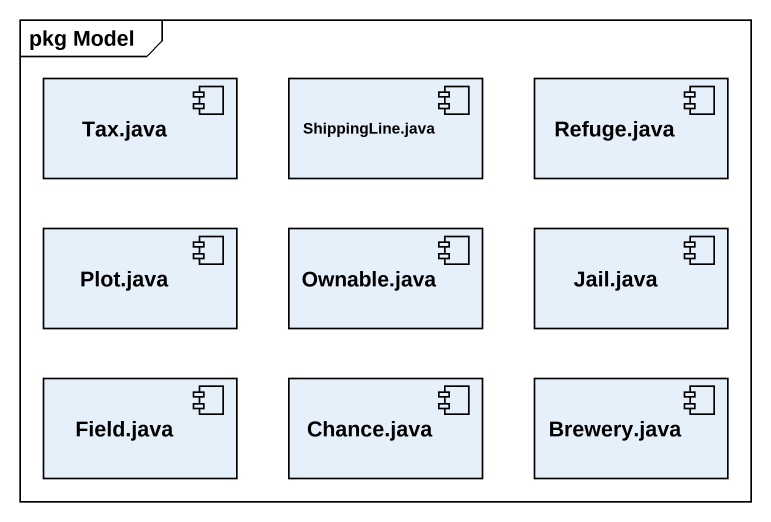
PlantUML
@startuml
mainframe pkg Model
component "Tax.java" as Tax_java
component "ShippingLine.java" as ShippingLine_java
component "Refuge.java" as Refuge_java
component "Plot.java" as Plot_java
component "Ownable.java" as Ownable_java
component "Jail.java" as Jail_java
component "Field.java" as Field_java
component "Chance.java" as Chance_java
component "Brewery.java" as Brewery_java
@enduml
